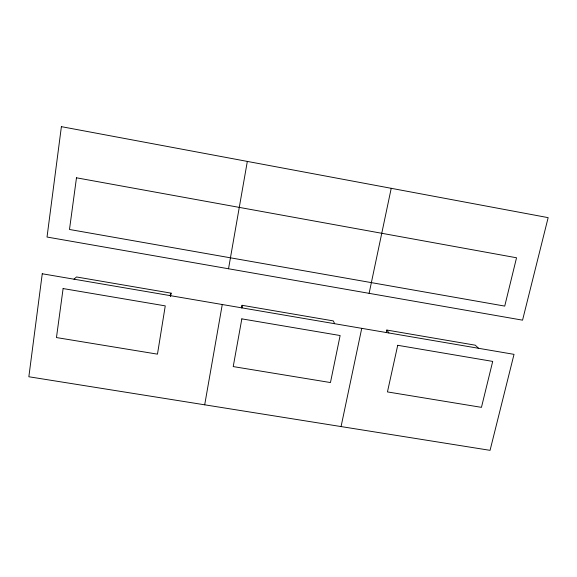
<?xml version="1.0" encoding="UTF-8"?>
<svg xmlns="http://www.w3.org/2000/svg" width="577" height="577" viewBox="0 0 577 577"><rect width="100%" height="100%" fill="white"/><g stroke="black" fill="none" stroke-linecap="round" stroke-linejoin="round"><path stroke-width="0.87" d="M242.037 307.851L242.08 305.291L333.326 320.906L334.602 323.661M170.525 296.672L171.095 293.152L76.539 276.974L74.015 279.153M204.698 404.809L222.268 304.519M228.528 268.767L247.331 161.416M241.612 307.909L242.08 305.291M341.065 426.569L361.743 328.342M369.114 293.34L391.228 188.311M386.287 332.669L386.85 330.058L475.246 345.183L478.535 348.241M169.999 295.547L171.095 293.152M386.85 330.058L388.898 332.929M42.251 273.772L28.85 376.759L490.061 450.341L514.02 354.35L42.251 273.772M61.393 126.659L47.026 237.039L522.553 320.163L548.15 217.644L61.393 126.659M76.481 177.803L69.485 229.473L504.731 306.098L516.538 257.775L76.481 177.803M63.109 288.558L56.459 337.559L157.471 354.148L165.26 305.882L63.109 288.558M241.835 318.865L233.216 366.583L330.455 382.551L340.127 335.533L241.835 318.865M397.712 345.298L387.448 391.913L481.456 407.348L492.7 361.411L397.712 345.298"/></g></svg>
